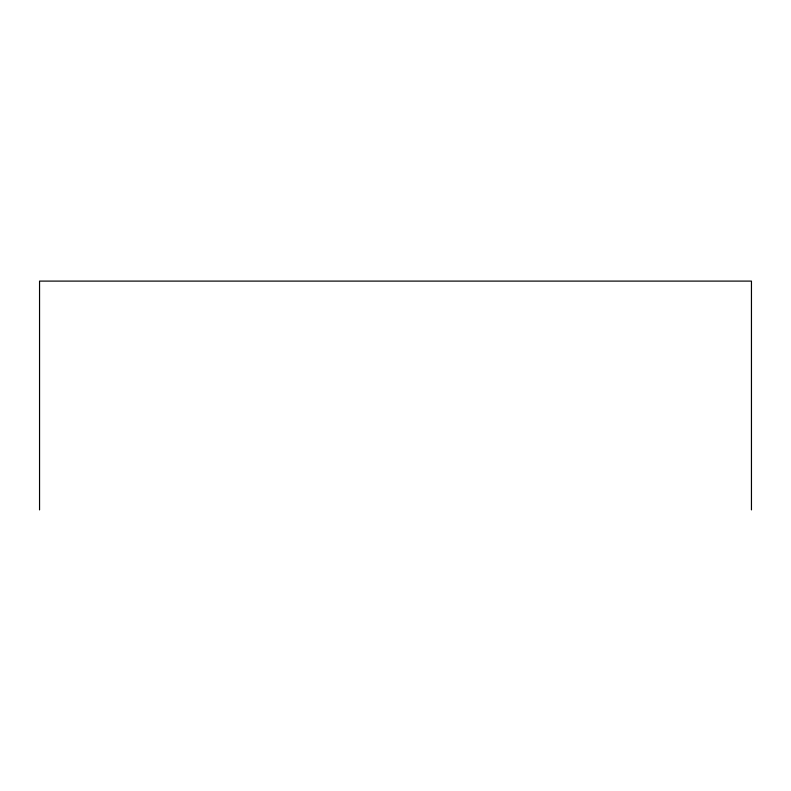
<?xml version="1.0" encoding="UTF-8"?>
<svg xmlns="http://www.w3.org/2000/svg" width="791" height="791" viewBox="0 0 791 791"><rect width="100%" height="100%" fill="white"/><g stroke="black" fill="none" stroke-linecap="round" stroke-linejoin="round"><path stroke-width="1.19" d="M751.45 509.898L751.45 281.102L39.55 281.102L39.55 509.898"/></g></svg>
